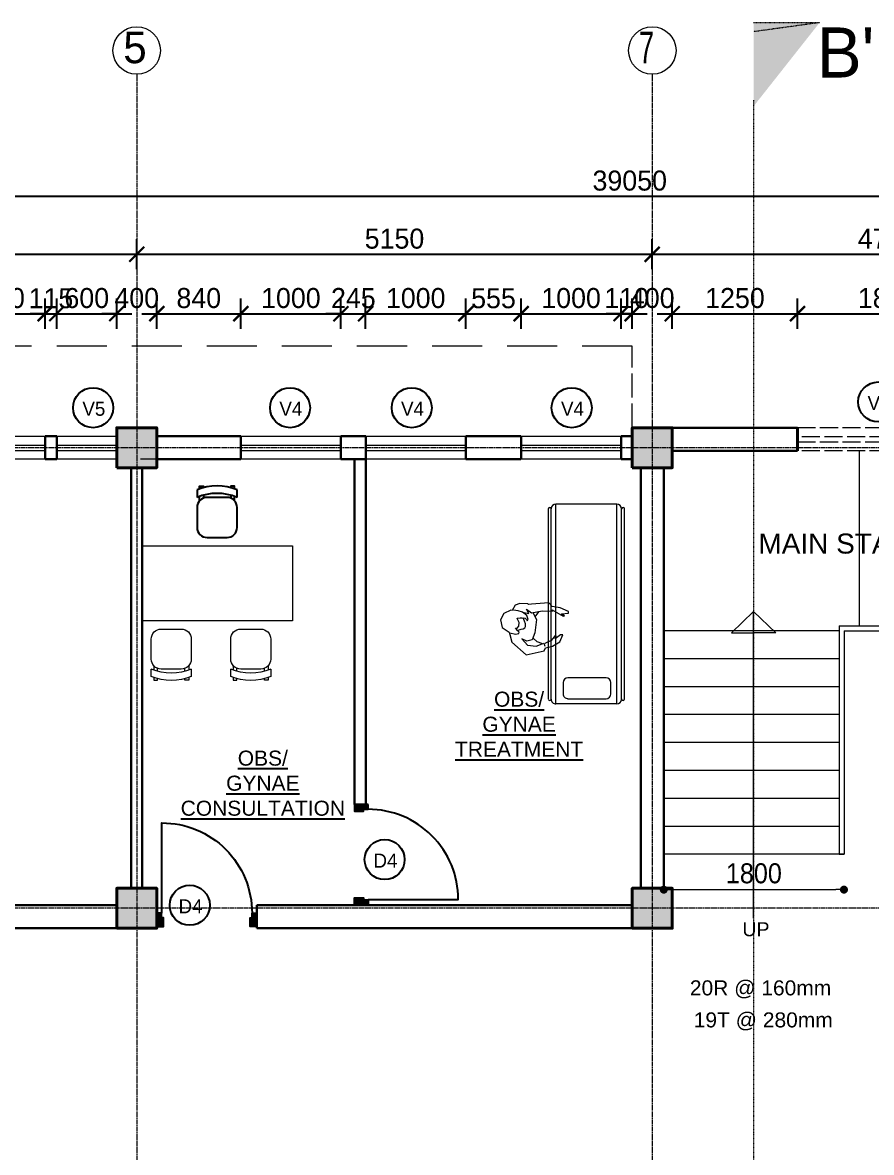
# Model space of a CAD drawing. Header units: inches. Extents: x -3071 to 2014935, y -37057 to 549694.
# Drawn here: x 1461559 to 1470038, y 426309 to 437593 of the extents above; entities that cross this region are included whole.
import ezdxf
from ezdxf.enums import TextEntityAlignment as Align

# ---------------------------------------------------------------- set-up
doc = ezdxf.new("R2010")
doc.units = ezdxf.units.IN
doc.header["$MEASUREMENT"] = 0
for name, pattern in [('ACAD_ISO08W100', [36, 24, -3, 6, -3]), ('DASHDOT2', [12.7, 6.35, -3.175, 0, -3.175]), ('DASHED', [0.75, 0.5, -0.25]), ('Hidden', [15, 12, -3])]:
    doc.linetypes.add(name, pattern=pattern)
for name, color, linetype, lineweight in [('001-Archi- door window elevation', 92, 'Continuous', 25), ('001-Archi- Loose Furniture', 13, 'Continuous', 0), ('001-Archi-Opening Tags', 14, 'Continuous', 25), ('002-Archi- Opening', 90, 'Continuous', 25), ('A .09 overhang', 1, 'Continuous', 9), ('A .4 col', 5, 'Continuous', 40), ('A 0.05 hatch', 252, 'Continuous', 5), ('A 0.13 dw', 3, 'Continuous', 13), ('A 0.13 Text', 6, 'Continuous', 13), ('A 0.40 wall', 160, 'Continuous', 40), ('A 0.9 RAILING', 100, 'Continuous', 9), ('cen', 50, 'ACAD_ISO08W100', 5), ('DIM', 161, 'Continuous', 15), ('dotted line', 1, 'DASHED', 9), ('Grid Tag', 6, 'Continuous', 20), ('p1 walls stone outline', 4, 'Continuous', 30), ('section', 6, 'DASHDOT2', 20), ('text', 7, 'Continuous', 25)]:
    doc.layers.add(name, color=color, linetype=linetype, lineweight=lineweight)
doc.styles.add('AERIAL', font='arial.ttf', dxfattribs={"height": 10})
doc.styles.add('Archi 100', font='GOTHIC.TTF', dxfattribs={"height": 200})
doc.styles.add('ARIAL', font='arial.ttf', dxfattribs={"width": 0.9})
doc.styles.add('CG', font='GOTHIC.TTF', dxfattribs={"height": 40})
doc.styles.get("Standard").update_dxf_attribs({"font": 'GOTHIC.TTF'})
doc.dimstyles.new('Archi 100', dxfattribs={"dimtxt": 200, "dimasz": 150, "dimexe": 150, "dimexo": 300, "dimgap": 50, "dimtad": 1, "dimdec": 0, "dimrnd": 5, "dimzin": 0, "dimdsep": 46, "dimtxsty": 'Archi 100', "dimblk": 'ARCHTICK', "dimcen": 0.09, "dimdle": 150, "dimclrd": 256, "dimclre": 256, "dimclrt": 256, "dimadec": 0, "dimazin": 0, "dimtfac": 1, "dimtdec": 0, "dimtix": 1, "dimtofl": 0, "dimtmove": 0, "dimatfit": 3, "dimfxl": 150, "dimfxlon": 1, "dimtolj": 1, "dimtzin": 0, "dimlwd": -1, "dimlwe": -1, "dimarcsym": 0})
doc.dimstyles.new('el to el 200', dxfattribs={"dimtxt": 200, "dimasz": 80, "dimexe": 150, "dimexo": 150, "dimgap": 60, "dimtad": 1, "dimdec": 1, "dimlfac": -1, "dimrnd": 1, "dimdsep": 46, "dimtxsty": 'ARIAL', "dimblk": 'DOT', "dimcen": 1, "dimdle": 25, "dimse1": 1, "dimse2": 1, "dimclrd": 256, "dimclre": 256, "dimclrt": 256, "dimadec": 0, "dimazin": 0, "dimtfac": 1, "dimtdec": 1, "dimtix": 1, "dimtmove": 1, "dimatfit": 0, "dimfxl": 400, "dimfxlon": 1, "dimlwd": 9, "dimlwe": 9, "dimarcsym": 0})

# ---------------------------------------------------------------- blocks, each defined once
blk = doc.blocks.new('VENT 1800')
at = {"layer": 'A 0.13 dw', "linetype": 'Hidden', "ltscale": 15}
for p, q in [((165850, 199351), (167650, 199351)), ((167650, 199258), (165850, 199258)), ((165850, 199208), (167650, 199208)), ((167650, 199121), (165850, 199121))]:
    blk.add_line(p, q, dxfattribs=at)
at = {"layer": 'A 0.40 wall', "ltscale": 15}
for p, q in [((165850, 199121), (165850, 199351)), ((167650, 199351), (167650, 199121)), ((165850, 199258), (165850, 199208)), ((167650, 199208), (167650, 199258))]:
    blk.add_line(p, q, dxfattribs=at)
blk = doc.blocks.new('grid')
at = {"layer": 'Grid Tag', "linetype": 'Continuous', "ltscale": 30}
blk.add_circle((51, 48), 264, dxfattribs=at)
blk.add_attdef('GRID', (-143, -93), '', height=200)
blk = doc.blocks.new('_Dot')
at = {"color": 0, "linetype": 'ByBlock', "lineweight": -2}
blk.add_line((-0.5, 0), (-1, 0), dxfattribs=at)
at = {"color": 0, "linetype": 'ByBlock', "const_width": 0.5}
blk.add_lwpolyline([(-0.25, 0, 1), (0.25, 0, 1)], format="xyb", close=True, dxfattribs=at)
blk = doc.blocks.new('*D1532')
at = {"layer": 'Defpoints', "color": 0, "ltscale": 20, "transparency": 16777216}
for p in [(1467964, 429286), (1469764, 429286), (1469764, 428933)]:
    blk.add_point(p, dxfattribs=at)
at = {"layer": 'DIM', "lineweight": 9, "ltscale": 20, "transparency": 16777216}
blk.add_line((1468044, 428933), (1469684, 428933), dxfattribs=at)
at = {"layer": 'DIM', "lineweight": 9, "ltscale": 20, "transparency": 16777216, "xscale": 80, "yscale": 80, "zscale": 80}
for p, rotation in [((1467964, 428933), 179.9999999999999), ((1469764, 428933), 359.9999999999999)]:
    blk.add_blockref('_Dot', p, dxfattribs=dict(at, rotation=rotation))
at = {"layer": 'DIM', "ltscale": 20, "transparency": 16777216, "insert": (1468864, 429095), "char_height": 200, "attachment_point": 5, "style": 'ARIAL'}
blk.add_mtext('1800', dxfattribs=at)
blk = doc.blocks.new('ffwef')
at = {"layer": 'A 0.13 dw'}
for points in [[(1184596, 368096), (1184596, 367866), (1183596, 367866), (1183596, 368096)], [(1183596, 367953), (1184596, 367953), (1184596, 368003), (1183596, 368003)]]:
    blk.add_lwpolyline(points, close=True, dxfattribs=at)
blk = doc.blocks.new('DVVE')
at = {"layer": 'A 0.13 dw'}
for points in [[(1185681, 368422), (1185681, 368192), (1185081, 368192), (1185081, 368422)], [(1185081, 368280), (1185681, 368280), (1185681, 368330), (1185081, 368330)]]:
    blk.add_lwpolyline(points, close=True, dxfattribs=at)
blk = doc.blocks.new('window tag')
blk.add_circle((0, 0), 200)
at = {"style": 'Archi 100', "flags": 1}
for tag, p in [('WIDTH', (15, 174.5)), ('HEIGHT', (-4.5, -348.5))]:
    blk.add_attdef(tag, p, '', height=200, dxfattribs=at)
at = {"style": 'Archi 100'}
blk.add_attdef('SYMBOL', text='', height=200, dxfattribs=at).set_placement((8, -10.5), align=Align.MIDDLE_CENTER)
blk = doc.blocks.new('table 1500 x 0750 plan')
at = {"color": 0, "linetype": 'Continuous'}
blk.add_lwpolyline([(0, 750), (1500, 750), (1500, 0), (0, 0)], close=True, dxfattribs=at)
blk = doc.blocks.new('chair ordinary plan')
at = {"linetype": 'Continuous'}
for p, q in [((100, 515), (-100, 515)), ((-200, 415), (-200, 215)), ((200, 215), (200, 415)), ((-200, 115), (-200, 40)), ((-100, 115), (100, 115)), ((200, 40), (200, 115))]:
    blk.add_line(p, q, dxfattribs=at)
for points in [[(-175, 149), (-175, 105)], [(-137, 94), (-137, 122)], [(137, 94), (137, 122)], [(175, 149), (175, 105)], [(-175, 30), (-175, 3), (-137, 3), (-137, 19)], [(175, 30), (175, 3), (137, 3), (137, 19)]]:
    blk.add_lwpolyline(points, dxfattribs=at)
for centre, radius, start, end in [((-100, 415), 100, 90, 180), ((100, 415), 100, 0, 90), ((-100, 215), 100, 180, 270), ((0, 595), 520, 247.3799, 292.6201), ((100, 215), 100, 270, 0), ((0, 520), 520, 247.3799, 292.6201)]:
    blk.add_arc(centre, radius, start, end, dxfattribs=at)
blk = doc.blocks.new('TREATMENT BED')
for p, q in [((-0.38, 1.946), (-0.38, 0.048)), ((-0.352, 1.946), (-0.352, 0.048)), ((-0.304, 1.996), (0.304, 1.994)), ((-0.304, 1.996), (-0.304, 0.001)), ((0.184, 1.943), (-0.197, 1.944)), ((0.304, 1.994), (0.304, -0.001)), ((0.352, 1.947), (0.352, 0.047)), ((0.38, 1.946), (0.38, 0.048)), ((-0.244, 1.896), (-0.244, 1.783)), ((0.232, 1.782), (0.232, 1.895)), ((-0.197, 1.735), (0.184, 1.734)), ((0.498, 1.153), (0.53, 1.082)), ((0.511, 1.127), (0.475, 1.076)), ((-0.304, 0.001), (0.304, -0.001))]:
    blk.add_line(p, q)
for points in [[(0.638, 1.079), (0.575, 1.092), (0.597, 1.048), (0.547, 1.085), (0.441, 1.067), (0.34, 1.07), (0.342, 1.055), (0.232, 1.12), (0.219, 1.115), (0.249, 1.094), (0.178, 1.09), (0.177, 1.071), (0.261, 1.035), (0.343, 1.021), (0.375, 0.985), (0.548, 0.999), (0.578, 1.001), (0.586, 0.997), (0.664, 0.993), (0.712, 1.01), (0.742, 1.063), (0.755, 1.058), (0.824, 1.093), (0.859, 1.154), (0.842, 1.232), (0.772, 1.28), (0.763, 1.302), (0.745, 1.377), (0.602, 1.506), (0.422, 1.466), (0.407, 1.436), (0.337, 1.419), (0.264, 1.374), (0.236, 1.304), (0.26, 1.307), (0.311, 1.344), (0.303, 1.314), (0.309, 1.308), (0.353, 1.363), (0.414, 1.391)], [(0.498, 1.153), (0.516, 1.284), (0.541, 1.356), (0.594, 1.367), (0.646, 1.345), (0.589, 1.41), (0.502, 1.419), (0.424, 1.388), (0.415, 1.419)], [(0.528, 1.342), (0.495, 1.373), (0.447, 1.387)], [(0.766, 1.287), (0.707, 1.3), (0.675, 1.293), (0.671, 1.279), (0.686, 1.266), (0.708, 1.24), (0.69, 1.24), (0.675, 1.218), (0.673, 1.182), (0.689, 1.148), (0.691, 1.139), (0.662, 1.137), (0.641, 1.137), (0.613, 1.14), (0.598, 1.152), (0.592, 1.164), (0.581, 1.153), (0.595, 1.112), (0.638, 1.079), (0.683, 1.065), (0.729, 1.059)], [(0.683, 1.258), (0.653, 1.248), (0.632, 1.245), (0.616, 1.234), (0.607, 1.221), (0.608, 1.197), (0.617, 1.168), (0.631, 1.137)]]:
    blk.add_lwpolyline(points)
for centre, radius, start, end in [((-0.366, 1.946), 0.0142, 360, 180), ((-0.304, 1.948), 0.0475, 90, 180), ((-0.197, 1.896), 0.0475, 90, 180), ((0.184, 1.895), 0.0475, 360, 90), ((0.304, 1.947), 0.0475, 360, 90), ((0.366, 1.947), 0.0143, 360, 180), ((-0.197, 1.783), 0.0475, 180, 270), ((0.184, 1.782), 0.0475, 270, 360), ((-0.366, 0.048), 0.0142, 180, 360), ((-0.304, 0.048), 0.0475, 180, 270), ((0.304, 0.047), 0.0475, 270, 360), ((0.366, 0.047), 0.0143, 180, 360)]:
    blk.add_arc(centre, radius, start, end)
blk = doc.blocks.new('*U1552')
at = {"ltscale": 100}
for points in [[(5, 50), (5, -50), (55, -50), (55, 15), (40, 15), (40, 50)], [(745, 50), (745, -50), (695, -50), (695, 15), (710, 15), (710, 50)]]:
    blk.add_hatch(color=256, dxfattribs=at).paths.add_polyline_path(points)
blk.add_lwpolyline([(43, 50), (43, 716, -0.414214), (709, 50)], format="xyb", dxfattribs=at)
for points in [[(5, 50), (5, -50), (55, -50), (55, 15), (40, 15), (40, 50)], [(745, 50), (745, -50), (695, -50), (695, 15), (710, 15), (710, 50)]]:
    blk.add_lwpolyline(points, close=True)
blk = doc.blocks.new('_ArchTick')
at = {"color": 0, "linetype": 'ByBlock', "const_width": 0.15}
blk.add_lwpolyline([(-0.5, -0.5), (0.5, 0.5)], dxfattribs=at)
blk = doc.blocks.new('*D1659')
at = {"transparency": 16777216}
for p, q in [((1460784, 434536), (1460784, 434836)), ((1461784, 434536), (1461784, 434836)), ((1460634, 434686), (1461934, 434686))]:
    blk.add_line(p, q, dxfattribs=at)
at = {"layer": 'Defpoints', "color": 0, "transparency": 16777216}
for p in [(1461784, 434686), (1460784, 433462), (1461784, 433462)]:
    blk.add_point(p, dxfattribs=at)
at = {"transparency": 16777216, "xscale": 150, "yscale": 150, "zscale": 150, "rotation": 180}
blk.add_blockref('_ArchTick', (1460784, 434686), dxfattribs=at)
at = {"transparency": 16777216, "xscale": 150, "yscale": 150, "zscale": 150}
blk.add_blockref('_ArchTick', (1461784, 434686), dxfattribs=at)
at = {"transparency": 16777216, "insert": (1461284, 434841), "char_height": 200, "attachment_point": 5, "style": 'Archi 100'}
blk.add_mtext('\\A1;1000', dxfattribs=at)
blk = doc.blocks.new('*D1660')
at = {"transparency": 16777216}
for p, q in [((1461784, 434536), (1461784, 434836)), ((1461900, 434536), (1461900, 434836)), ((1461784, 434686), (1461634, 434686)), ((1461900, 434686), (1462050, 434686))]:
    blk.add_line(p, q, dxfattribs=at)
at = {"layer": 'Defpoints', "color": 0, "transparency": 16777216}
for p in [(1461900, 434686), (1461784, 433462), (1461900, 433462)]:
    blk.add_point(p, dxfattribs=at)
at = {"transparency": 16777216, "xscale": 150, "yscale": 150, "zscale": 150}
blk.add_blockref('_ArchTick', (1461784, 434686), dxfattribs=at)
at = {"transparency": 16777216, "xscale": 150, "yscale": 150, "zscale": 150, "rotation": 180}
blk.add_blockref('_ArchTick', (1461900, 434686), dxfattribs=at)
at = {"transparency": 16777216, "insert": (1461842, 434839), "char_height": 200, "attachment_point": 5, "style": 'Archi 100'}
blk.add_mtext('\\A1;115', dxfattribs=at)
blk = doc.blocks.new('*D1661')
at = {"transparency": 16777216}
for p, q in [((1461900, 434536), (1461900, 434836)), ((1462499, 434536), (1462499, 434836)), ((1461750, 434686), (1462649, 434686))]:
    blk.add_line(p, q, dxfattribs=at)
at = {"layer": 'Defpoints', "color": 0, "transparency": 16777216}
for p in [(1462499, 434686), (1461900, 433462), (1462499, 433547)]:
    blk.add_point(p, dxfattribs=at)
at = {"transparency": 16777216, "xscale": 150, "yscale": 150, "zscale": 150, "rotation": 180}
blk.add_blockref('_ArchTick', (1461900, 434686), dxfattribs=at)
at = {"transparency": 16777216, "xscale": 150, "yscale": 150, "zscale": 150}
blk.add_blockref('_ArchTick', (1462499, 434686), dxfattribs=at)
at = {"transparency": 16777216, "insert": (1462200, 434841), "char_height": 200, "attachment_point": 5, "style": 'Archi 100'}
blk.add_mtext('\\A1;600', dxfattribs=at)
blk = doc.blocks.new('*D1662')
at = {"transparency": 16777216}
for p, q in [((1462499, 434536), (1462499, 434836)), ((1462899, 434536), (1462899, 434836)), ((1462499, 434686), (1462349, 434686)), ((1462899, 434686), (1463049, 434686))]:
    blk.add_line(p, q, dxfattribs=at)
at = {"layer": 'Defpoints', "color": 0, "transparency": 16777216}
for p in [(1462899, 434686), (1462499, 433547), (1462899, 433547)]:
    blk.add_point(p, dxfattribs=at)
at = {"transparency": 16777216, "xscale": 150, "yscale": 150, "zscale": 150}
blk.add_blockref('_ArchTick', (1462499, 434686), dxfattribs=at)
at = {"transparency": 16777216, "xscale": 150, "yscale": 150, "zscale": 150, "rotation": 180}
blk.add_blockref('_ArchTick', (1462899, 434686), dxfattribs=at)
at = {"transparency": 16777216, "insert": (1462699, 434841), "char_height": 200, "attachment_point": 5, "style": 'Archi 100'}
blk.add_mtext('\\A1;400', dxfattribs=at)
blk = doc.blocks.new('*D1663')
at = {"transparency": 16777216}
for p, q in [((1462899, 434536), (1462899, 434836)), ((1463739, 434536), (1463739, 434836)), ((1462749, 434686), (1463889, 434686))]:
    blk.add_line(p, q, dxfattribs=at)
at = {"layer": 'Defpoints', "color": 0, "transparency": 16777216}
for p in [(1463739, 434686), (1462899, 433547), (1463739, 433462)]:
    blk.add_point(p, dxfattribs=at)
at = {"transparency": 16777216, "xscale": 150, "yscale": 150, "zscale": 150, "rotation": 180}
blk.add_blockref('_ArchTick', (1462899, 434686), dxfattribs=at)
at = {"transparency": 16777216, "xscale": 150, "yscale": 150, "zscale": 150}
blk.add_blockref('_ArchTick', (1463739, 434686), dxfattribs=at)
at = {"transparency": 16777216, "insert": (1463319, 434841), "char_height": 200, "attachment_point": 5, "style": 'Archi 100'}
blk.add_mtext('\\A1;840', dxfattribs=at)
blk = doc.blocks.new('*D1664')
at = {"transparency": 16777216}
for p, q in [((1463739, 434536), (1463739, 434836)), ((1464739, 434536), (1464739, 434836)), ((1463589, 434686), (1464889, 434686))]:
    blk.add_line(p, q, dxfattribs=at)
at = {"layer": 'Defpoints', "color": 0, "transparency": 16777216}
for p in [(1464739, 434686), (1463739, 433462), (1464739, 433462)]:
    blk.add_point(p, dxfattribs=at)
at = {"transparency": 16777216, "xscale": 150, "yscale": 150, "zscale": 150, "rotation": 180}
blk.add_blockref('_ArchTick', (1463739, 434686), dxfattribs=at)
at = {"transparency": 16777216, "xscale": 150, "yscale": 150, "zscale": 150}
blk.add_blockref('_ArchTick', (1464739, 434686), dxfattribs=at)
at = {"transparency": 16777216, "insert": (1464239, 434841), "char_height": 200, "attachment_point": 5, "style": 'Archi 100'}
blk.add_mtext('\\A1;1000', dxfattribs=at)
blk = doc.blocks.new('*D1665')
at = {"transparency": 16777216}
for p, q in [((1464739, 434536), (1464739, 434836)), ((1464986, 434536), (1464986, 434836)), ((1464739, 434686), (1464589, 434686)), ((1464986, 434686), (1465136, 434686))]:
    blk.add_line(p, q, dxfattribs=at)
at = {"layer": 'Defpoints', "color": 0, "transparency": 16777216}
for p in [(1464986, 434686), (1464739, 433462), (1464986, 433462)]:
    blk.add_point(p, dxfattribs=at)
at = {"transparency": 16777216, "xscale": 150, "yscale": 150, "zscale": 150}
blk.add_blockref('_ArchTick', (1464739, 434686), dxfattribs=at)
at = {"transparency": 16777216, "xscale": 150, "yscale": 150, "zscale": 150, "rotation": 180}
blk.add_blockref('_ArchTick', (1464986, 434686), dxfattribs=at)
at = {"transparency": 16777216, "insert": (1464863, 434841), "char_height": 200, "attachment_point": 5, "style": 'Archi 100'}
blk.add_mtext('\\A1;245', dxfattribs=at)
blk = doc.blocks.new('*D1666')
at = {"transparency": 16777216}
for p, q in [((1464986, 434536), (1464986, 434836)), ((1465986, 434536), (1465986, 434836)), ((1464836, 434686), (1466136, 434686))]:
    blk.add_line(p, q, dxfattribs=at)
at = {"layer": 'Defpoints', "color": 0, "transparency": 16777216}
for p in [(1465986, 434686), (1464986, 433462), (1465986, 433462)]:
    blk.add_point(p, dxfattribs=at)
at = {"transparency": 16777216, "xscale": 150, "yscale": 150, "zscale": 150, "rotation": 180}
blk.add_blockref('_ArchTick', (1464986, 434686), dxfattribs=at)
at = {"transparency": 16777216, "xscale": 150, "yscale": 150, "zscale": 150}
blk.add_blockref('_ArchTick', (1465986, 434686), dxfattribs=at)
at = {"transparency": 16777216, "insert": (1465486, 434841), "char_height": 200, "attachment_point": 5, "style": 'Archi 100'}
blk.add_mtext('\\A1;1000', dxfattribs=at)
blk = doc.blocks.new('*D1667')
at = {"transparency": 16777216}
for p, q in [((1465986, 434536), (1465986, 434836)), ((1466540, 434536), (1466540, 434836)), ((1465836, 434686), (1466690, 434686))]:
    blk.add_line(p, q, dxfattribs=at)
at = {"layer": 'Defpoints', "color": 0, "transparency": 16777216}
for p in [(1466540, 434686), (1465986, 433462), (1466540, 433462)]:
    blk.add_point(p, dxfattribs=at)
at = {"transparency": 16777216, "xscale": 150, "yscale": 150, "zscale": 150, "rotation": 180}
blk.add_blockref('_ArchTick', (1465986, 434686), dxfattribs=at)
at = {"transparency": 16777216, "xscale": 150, "yscale": 150, "zscale": 150}
blk.add_blockref('_ArchTick', (1466540, 434686), dxfattribs=at)
at = {"transparency": 16777216, "insert": (1466263, 434839), "char_height": 200, "attachment_point": 5, "style": 'Archi 100'}
blk.add_mtext('\\A1;555', dxfattribs=at)
blk = doc.blocks.new('*D1668')
at = {"transparency": 16777216}
for p, q in [((1466540, 434536), (1466540, 434836)), ((1467537, 434536), (1467537, 434836)), ((1466390, 434686), (1467687, 434686))]:
    blk.add_line(p, q, dxfattribs=at)
at = {"layer": 'Defpoints', "color": 0, "transparency": 16777216}
for p in [(1467537, 434686), (1466540, 433462), (1467537, 433462)]:
    blk.add_point(p, dxfattribs=at)
at = {"transparency": 16777216, "xscale": 150, "yscale": 150, "zscale": 150, "rotation": 180}
blk.add_blockref('_ArchTick', (1466540, 434686), dxfattribs=at)
at = {"transparency": 16777216, "xscale": 150, "yscale": 150, "zscale": 150}
blk.add_blockref('_ArchTick', (1467537, 434686), dxfattribs=at)
at = {"transparency": 16777216, "insert": (1467038, 434841), "char_height": 200, "attachment_point": 5, "style": 'Archi 100'}
blk.add_mtext('\\A1;1000', dxfattribs=at)
blk = doc.blocks.new('*D1669')
at = {"transparency": 16777216}
for p, q in [((1467537, 434536), (1467537, 434836)), ((1467649, 434536), (1467649, 434836)), ((1467537, 434686), (1467387, 434686)), ((1467649, 434686), (1467799, 434686))]:
    blk.add_line(p, q, dxfattribs=at)
at = {"layer": 'Defpoints', "color": 0, "transparency": 16777216}
for p in [(1467649, 434686), (1467537, 433462), (1467649, 433547)]:
    blk.add_point(p, dxfattribs=at)
at = {"transparency": 16777216, "xscale": 150, "yscale": 150, "zscale": 150}
blk.add_blockref('_ArchTick', (1467537, 434686), dxfattribs=at)
at = {"transparency": 16777216, "xscale": 150, "yscale": 150, "zscale": 150, "rotation": 180}
blk.add_blockref('_ArchTick', (1467649, 434686), dxfattribs=at)
at = {"transparency": 16777216, "insert": (1467593, 434841), "char_height": 200, "attachment_point": 5, "style": 'Archi 100'}
blk.add_mtext('\\A1;110', dxfattribs=at)
blk = doc.blocks.new('*D1670')
at = {"transparency": 16777216}
for p, q in [((1467649, 434536), (1467649, 434836)), ((1468049, 434536), (1468049, 434836)), ((1467649, 434686), (1467499, 434686)), ((1468049, 434686), (1468199, 434686))]:
    blk.add_line(p, q, dxfattribs=at)
at = {"layer": 'Defpoints', "color": 0, "transparency": 16777216}
for p in [(1468049, 434686), (1467649, 433547), (1468049, 433547)]:
    blk.add_point(p, dxfattribs=at)
at = {"transparency": 16777216, "xscale": 150, "yscale": 150, "zscale": 150}
blk.add_blockref('_ArchTick', (1467649, 434686), dxfattribs=at)
at = {"transparency": 16777216, "xscale": 150, "yscale": 150, "zscale": 150, "rotation": 180}
blk.add_blockref('_ArchTick', (1468049, 434686), dxfattribs=at)
at = {"transparency": 16777216, "insert": (1467849, 434841), "char_height": 200, "attachment_point": 5, "style": 'Archi 100'}
blk.add_mtext('\\A1;400', dxfattribs=at)
blk = doc.blocks.new('*D1671')
at = {"transparency": 16777216}
for p, q in [((1468049, 434536), (1468049, 434836)), ((1469300, 434536), (1469300, 434836)), ((1467899, 434686), (1469450, 434686))]:
    blk.add_line(p, q, dxfattribs=at)
at = {"layer": 'Defpoints', "color": 0, "transparency": 16777216}
for p in [(1469300, 434686), (1468049, 433547), (1469300, 433547)]:
    blk.add_point(p, dxfattribs=at)
at = {"transparency": 16777216, "xscale": 150, "yscale": 150, "zscale": 150, "rotation": 180}
blk.add_blockref('_ArchTick', (1468049, 434686), dxfattribs=at)
at = {"transparency": 16777216, "xscale": 150, "yscale": 150, "zscale": 150}
blk.add_blockref('_ArchTick', (1469300, 434686), dxfattribs=at)
at = {"transparency": 16777216, "insert": (1468675, 434841), "char_height": 200, "attachment_point": 5, "style": 'Archi 100'}
blk.add_mtext('\\A1;1250', dxfattribs=at)
blk = doc.blocks.new('*D1672')
at = {"transparency": 16777216}
for p, q in [((1469300, 434536), (1469300, 434836)), ((1471099, 434536), (1471099, 434836)), ((1469150, 434686), (1471249, 434686))]:
    blk.add_line(p, q, dxfattribs=at)
at = {"layer": 'Defpoints', "color": 0, "transparency": 16777216}
for p in [(1471099, 434686), (1469300, 433547), (1471099, 433547)]:
    blk.add_point(p, dxfattribs=at)
at = {"transparency": 16777216, "xscale": 150, "yscale": 150, "zscale": 150, "rotation": 180}
blk.add_blockref('_ArchTick', (1469300, 434686), dxfattribs=at)
at = {"transparency": 16777216, "xscale": 150, "yscale": 150, "zscale": 150}
blk.add_blockref('_ArchTick', (1471099, 434686), dxfattribs=at)
at = {"transparency": 16777216, "insert": (1470200, 434841), "char_height": 200, "attachment_point": 5, "style": 'Archi 100'}
blk.add_mtext('\\A1;1800', dxfattribs=at)
blk = doc.blocks.new('*D1691')
at = {"transparency": 16777216}
for p, q in [((1459099, 435129), (1459099, 435429)), ((1462699, 435129), (1462699, 435429)), ((1458949, 435279), (1462849, 435279))]:
    blk.add_line(p, q, dxfattribs=at)
at = {"layer": 'Defpoints', "color": 0, "transparency": 16777216}
for p in [(1462699, 435279), (1459099, 433547), (1462699, 433547)]:
    blk.add_point(p, dxfattribs=at)
at = {"transparency": 16777216, "xscale": 150, "yscale": 150, "zscale": 150, "rotation": 180}
blk.add_blockref('_ArchTick', (1459099, 435279), dxfattribs=at)
at = {"transparency": 16777216, "xscale": 150, "yscale": 150, "zscale": 150}
blk.add_blockref('_ArchTick', (1462699, 435279), dxfattribs=at)
at = {"transparency": 16777216, "insert": (1460899, 435434), "char_height": 200, "attachment_point": 5, "style": 'Archi 100'}
blk.add_mtext('\\A1;3600', dxfattribs=at)
blk = doc.blocks.new('*D1692')
at = {"transparency": 16777216}
for p, q in [((1462699, 435129), (1462699, 435429)), ((1467849, 435129), (1467849, 435429)), ((1462549, 435279), (1467999, 435279))]:
    blk.add_line(p, q, dxfattribs=at)
at = {"layer": 'Defpoints', "color": 0, "transparency": 16777216}
for p in [(1467849, 435279), (1462699, 433547), (1467849, 433547)]:
    blk.add_point(p, dxfattribs=at)
at = {"transparency": 16777216, "xscale": 150, "yscale": 150, "zscale": 150, "rotation": 180}
blk.add_blockref('_ArchTick', (1462699, 435279), dxfattribs=at)
at = {"transparency": 16777216, "xscale": 150, "yscale": 150, "zscale": 150}
blk.add_blockref('_ArchTick', (1467849, 435279), dxfattribs=at)
at = {"transparency": 16777216, "insert": (1465274, 435434), "char_height": 200, "attachment_point": 5, "style": 'Archi 100'}
blk.add_mtext('\\A1;5150', dxfattribs=at)
blk = doc.blocks.new('*D1693')
at = {"transparency": 16777216}
for p, q in [((1467849, 435129), (1467849, 435429)), ((1472549, 435129), (1472549, 435429)), ((1467699, 435279), (1472699, 435279))]:
    blk.add_line(p, q, dxfattribs=at)
at = {"layer": 'Defpoints', "color": 0, "transparency": 16777216}
for p in [(1472549, 435279), (1467849, 433547), (1472549, 433547)]:
    blk.add_point(p, dxfattribs=at)
at = {"transparency": 16777216, "xscale": 150, "yscale": 150, "zscale": 150, "rotation": 180}
blk.add_blockref('_ArchTick', (1467849, 435279), dxfattribs=at)
at = {"transparency": 16777216, "xscale": 150, "yscale": 150, "zscale": 150}
blk.add_blockref('_ArchTick', (1472549, 435279), dxfattribs=at)
at = {"transparency": 16777216, "insert": (1470199, 435434), "char_height": 200, "attachment_point": 5, "style": 'Archi 100'}
blk.add_mtext('\\A1;4700', dxfattribs=at)
blk = doc.blocks.new('*D1699')
at = {"transparency": 16777216}
for p, q in [((1448099, 435709), (1448099, 436009)), ((1487149, 435709), (1487149, 436009)), ((1447949, 435859), (1487299, 435859))]:
    blk.add_line(p, q, dxfattribs=at)
at = {"layer": 'Defpoints', "color": 0, "transparency": 16777216}
for p in [(1487149, 435859), (1448099, 433547), (1487149, 433547)]:
    blk.add_point(p, dxfattribs=at)
at = {"transparency": 16777216, "xscale": 150, "yscale": 150, "zscale": 150, "rotation": 180}
blk.add_blockref('_ArchTick', (1448099, 435859), dxfattribs=at)
at = {"transparency": 16777216, "xscale": 150, "yscale": 150, "zscale": 150}
blk.add_blockref('_ArchTick', (1487149, 435859), dxfattribs=at)
at = {"transparency": 16777216, "insert": (1467624, 436014), "char_height": 200, "attachment_point": 5, "style": 'Archi 100'}
blk.add_mtext('\\A1;39050', dxfattribs=at)

msp = doc.modelspace()

# ---------------------------------------------------------------- hatches: boundary and pattern name
at = {"layer": 'A .4 col', "linetype": 'Continuous'}
h = msp.add_hatch(color=256, dxfattribs=at)
h.dxf.hatch_style = 1
h.paths.add_polyline_path([(1462499.45, 433147.13), (1462899.45, 433147.13), (1462899.45, 433547.13), (1462499.45, 433547.13)])
h = msp.add_hatch(color=256, dxfattribs=at)
h.dxf.hatch_style = 1
h.paths.add_polyline_path([(1467649.45, 433147.13), (1468049.45, 433147.13), (1468049.45, 433547.13), (1467649.45, 433547.13)])
h = msp.add_hatch(color=256, dxfattribs=at)
h.dxf.hatch_style = 1
h.paths.add_polyline_path([(1462499.45, 428547.13), (1462899.45, 428547.13), (1462899.45, 428947.13), (1462499.45, 428947.13)])
h = msp.add_hatch(color=256, dxfattribs=at)
h.dxf.hatch_style = 1
h.paths.add_polyline_path([(1467649.45, 428547.13), (1468049.45, 428547.13), (1468049.45, 428947.13), (1467649.45, 428947.13)])
at = {"layer": 'section'}
msp.add_hatch(color=256, dxfattribs=at).paths.add_polyline_path([(1469520.95, 437593.3), (1468861.85, 436758.21), (1468861.85, 437593.3)])

# ---------------------------------------------------------------- linework, layer by layer
at = {"layer": 'A .09 overhang', "linetype": 'Hidden', "ltscale": 20}
msp.add_line((1467649.45, 433547.13), (1467649.45, 434362.13), dxfattribs=at)
at = {"layer": 'A .4 col', "linetype": 'Continuous'}
for points in [[(1462499.45, 433147.13), (1462899.45, 433147.13), (1462899.45, 433547.13), (1462499.45, 433547.13)], [(1467649.45, 433147.13), (1468049.45, 433147.13), (1468049.45, 433547.13), (1467649.45, 433547.13)], [(1462499.45, 428547.13), (1462899.45, 428547.13), (1462899.45, 428947.13), (1462499.45, 428947.13)], [(1467649.45, 428547.13), (1468049.45, 428547.13), (1468049.45, 428947.13), (1467649.45, 428947.13)]]:
    msp.add_lwpolyline(points, close=True, dxfattribs=at)
at = {"layer": 'A 0.05 hatch', "linetype": 'Continuous'}
for p, q in [((1468861.85, 431712.26), (1468641.99, 431497.48)), ((1468861.85, 428648.06), (1468861.85, 431712.26)), ((1468861.85, 431712.26), (1469081.71, 431497.48)), ((1468641.99, 431497.48), (1468861.85, 431497.48)), ((1469081.71, 431497.48), (1468861.85, 431497.48))]:
    msp.add_line(p, q, dxfattribs=at)
at = {"layer": 'A 0.9 RAILING', "ltscale": 20}
msp.add_line((1462899.45, 433232.13), (1462737.86, 433232.13), dxfattribs=at)
at = {"layer": 'cen', "ltscale": 2}
for p, q in [((1462699.45, 437077.51), (1462699.45, 411992.49)), ((1467849.45, 437077.51), (1467849.45, 411992.49)), ((1491464.45, 433347.13), (1443784.45, 433347.13)), ((1491464.45, 428747.13), (1443784.45, 428747.13))]:
    msp.add_line(p, q, dxfattribs=at)
at = {"layer": 'DIM', "ltscale": 20}
for p, q in [((1469920.45, 431568.37), (1469920.45, 433317.13)), ((1469714.45, 431518.37), (1467964.45, 431518.37)), ((1469714.45, 431239.37), (1467964.45, 431239.37)), ((1469714.45, 430960.37), (1467964.45, 430960.37)), ((1469714.45, 430681.37), (1467964.45, 430681.37)), ((1469714.45, 430402.37), (1467964.45, 430402.37)), ((1469714.45, 430123.37), (1467964.45, 430123.37)), ((1469714.45, 429844.37), (1467964.45, 429844.37)), ((1469714.45, 429565.37), (1467964.45, 429565.37)), ((1469764.45, 429286.37), (1467964.45, 429286.37))]:
    msp.add_line(p, q, dxfattribs=at)
at = {"layer": 'DIM'}
for p, q in [((1469714.45, 431568.37), (1470684.45, 431568.37)), ((1469714.45, 431568.37), (1469714.45, 429286.37)), ((1469764.45, 431518.37), (1470634.45, 431518.37)), ((1469764.45, 431518.37), (1469764.45, 429286.37)), ((1469714.45, 429286.37), (1469764.45, 429286.37))]:
    msp.add_line(p, q, dxfattribs=at)
at = {"layer": 'dotted line', "ltscale": 1000}
msp.add_line((1467649.45, 434362.13), (1446972.64, 434362.13), dxfattribs=at)
at = {"layer": 'p1 walls stone outline'}
for p, q in [((1461899.56, 433462.13), (1461784.05, 433462.13)), ((1461784.28, 433462.13), (1461784.28, 433232.13)), ((1461899.56, 433232.13), (1461899.56, 433462.13)), ((1462899.45, 433232.13), (1462899.45, 433462.13)), ((1463739.41, 433462.13), (1462899.45, 433462.13)), ((1463739.41, 433232.13), (1463739.41, 433462.13)), ((1464739.3, 433232.13), (1464739.3, 433462.13)), ((1464986.13, 433462.13), (1464739.3, 433462.13)), ((1464986.13, 433232.13), (1464986.13, 433462.13)), ((1466537.24, 433462.13), (1465986.02, 433462.13)), ((1465986.02, 433462.13), (1465986.02, 433232.13)), ((1466539.57, 433232.13), (1466539.57, 433462.13)), ((1467539.45, 433232.13), (1467539.45, 433462.13)), ((1467539.45, 433462.13), (1467649.45, 433462.13)), ((1467649.45, 433232.13), (1467649.45, 433462.13)), ((1469299.59, 433547.13), (1467849.45, 433547.13)), ((1461899.33, 433232.13), (1461783.81, 433232.13)), ((1463739.41, 433232.13), (1462899.45, 433232.13)), ((1464986.13, 433232.13), (1464739.3, 433232.13)), ((1464876.13, 433232.13), (1464876.13, 429783.88)), ((1464986.13, 433232.13), (1464986.13, 429783.88)), ((1466537.24, 433232.13), (1465986.02, 433232.13)), ((1467649.45, 433232.13), (1467539.45, 433232.13)), ((1469299.59, 433317.13), (1468049.45, 433317.13)), ((1462644.45, 433147.13), (1462644.45, 428947.13)), ((1462754.45, 433147.13), (1462754.45, 428947.13)), ((1467734.45, 433147.13), (1467734.45, 428947.13)), ((1467964.45, 433147.13), (1467964.45, 428947.13)), ((1467734.45, 429972.13), (1467734.45, 428947.13)), ((1464876.13, 429783.88), (1464986.13, 429783.88)), ((1458327.53, 428777.13), (1462499.45, 428777.13)), ((1462499.45, 428777.13), (1462499.45, 428547.13)), ((1463899.45, 428547.13), (1463899.45, 428777.13)), ((1463899.45, 428777.13), (1467649.45, 428777.13)), ((1458327.53, 428547.13), (1462499.45, 428547.13)), ((1463899.45, 428547.13), (1467649.45, 428547.13))]:
    msp.add_line(p, q, dxfattribs=at)
at = {"layer": 'section'}
for p, q in [((1468861.85, 437593.3), (1469520.95, 437593.3)), ((1469520.95, 437593.3), (1468861.85, 437502.35)), ((1468861.85, 436819.36), (1468861.85, 412074.79))]:
    msp.add_line(p, q, dxfattribs=at)

# ---------------------------------------------------------------- block references
ref = msp.add_blockref('grid', (1462653.22, 437271.7), dxfattribs=dict(xscale=0.8987445155798923, yscale=0.8987445155798923, zscale=0.8987445155798923))
ref.add_attrib('GRID', '5', (1462564.68, 437187.91), dxfattribs={"height": 314.56})
ref = msp.add_blockref('grid', (1467803.22, 437271.7), dxfattribs=dict(xscale=0.8987445155798923, yscale=0.8987445155798923, zscale=0.8987445155798923))
ref.add_attrib('GRID', '7', (1467714.69, 437187.91), dxfattribs={"height": 314.56, "width": 0.65})
at = {"extrusion": (1.17358e-06, -2.279e-14, 1), "rotation": 179.9999988873495}
msp.add_blockref('chair ordinary plan', (1463501.64, 432965.7, 1.72), dxfattribs=at)
at = {"layer": '001-Archi- door window elevation', "color": 2}
for name, p in [('ffwef', (277188.1, 65366.63)), ('DVVE', (276818.78, 65039.78)), ('ffwef', (280143.35, 65366.63)), ('ffwef', (281390.07, 65366.63)), ('ffwef', (282941.18, 65366.63))]:
    msp.add_blockref(name, p, dxfattribs=at)
at = {"layer": '001-Archi- Loose Furniture', "xscale": 999.9999999999998, "yscale": 999.9999999999998, "zscale": 999.9999999999998, "rotation": 179.9999999999794}
msp.add_blockref('TREATMENT BED', (1467190.77, 432783.51), dxfattribs=at)
at = {"layer": '001-Archi- Loose Furniture', "extrusion": (-1.17358e-06, -2.279e-14, -1), "xscale": -1, "zscale": -1, "rotation": 179.9999988873495}
msp.add_blockref('table 1500 x 0750 plan', (-1464254.45, 432368.53, -1.72), dxfattribs=at)
at = {"layer": '001-Archi- Loose Furniture', "extrusion": (1.17358e-06, 2.279e-14, 1), "xscale": -1, "rotation": 1.112650451773334e-06}
for p in [(1463044.14, 431021.36, 1.72), (1463837.64, 431021.36, 1.72)]:
    msp.add_blockref('chair ordinary plan', p, dxfattribs=at)
at = {"layer": '001-Archi-Opening Tags'}
ref = msp.add_blockref('window tag', (1462262.91, 433746.66), dxfattribs=at)
ref.add_attrib('SYMBOL', 'V5', dxfattribs={"layer": '0', "height": 140, "style": 'CG'}).set_placement((1462270.91, 433736.16), align=Align.MIDDLE_CENTER)
ref = msp.add_blockref('window tag', (1464230.67, 433746.66), dxfattribs=at)
ref.add_attrib('SYMBOL', 'V4', dxfattribs={"layer": '0', "height": 140, "style": 'CG'}).set_placement((1464238.67, 433736.16), align=Align.MIDDLE_CENTER)
ref = msp.add_blockref('window tag', (1465445.83, 433746.66), dxfattribs=at)
ref.add_attrib('SYMBOL', 'V4', dxfattribs={"layer": '0', "height": 140, "style": 'CG'}).set_placement((1465453.83, 433736.16), align=Align.MIDDLE_CENTER)
ref = msp.add_blockref('window tag', (1467044.05, 433746.66), dxfattribs=at)
ref.add_attrib('SYMBOL', 'V4', dxfattribs={"layer": '0', "height": 140, "style": 'CG'}).set_placement((1467052.05, 433736.16), align=Align.MIDDLE_CENTER)
ref = msp.add_blockref('window tag', (1470106.24, 433804.2), dxfattribs=at)
ref.add_attrib('SYMBOL', 'V1', dxfattribs={"layer": '0', "height": 140, "style": 'CG'}).set_placement((1470114.24, 433793.7), align=Align.MIDDLE_CENTER)
ref = msp.add_blockref('window tag', (1465175.62, 429233.36), dxfattribs=at)
ref.add_attrib('SYMBOL', 'D4', dxfattribs={"layer": '0', "height": 140, "style": 'CG'}).set_placement((1465183.62, 429222.86), align=Align.MIDDLE_CENTER)
ref = msp.add_blockref('window tag', (1463228.59, 428777.13), dxfattribs=at)
ref.add_attrib('SYMBOL', 'D4', dxfattribs={"layer": '0', "height": 140, "style": 'CG'}).set_placement((1463236.59, 428766.63), align=Align.MIDDLE_CENTER)
at = {"layer": '002-Archi- Opening', "xscale": -1.351351351346239, "yscale": 1.351351351346239, "zscale": 1.351351351346239, "rotation": 270}
msp.add_blockref('*U1552', (1464943.7, 428777.13), dxfattribs=at)
at = {"layer": '002-Archi- Opening', "xscale": 1.351351351346239, "yscale": 1.351351351346239, "zscale": 1.351351351346239}
msp.add_blockref('*U1552', (1462892.69, 428632.13), dxfattribs=at)
at = {"layer": 'p1 walls stone outline'}
msp.add_blockref('VENT 1800', (1303449.37, 234196.42), dxfattribs=at)

# ---------------------------------------------------------------- texts
at = {"layer": 'A 0.13 Text', "linetype": 'Continuous', "insert": (1469781.31, 437294.81), "char_height": 500, "width": 2050.5885, "attachment_point": 5, "style": 'CG'}
msp.add_mtext("B'", dxfattribs=at)
at = {"layer": 'text', "attachment_point": 1, "style": 'AERIAL'}
for s, insert, char_height, width in [('MAIN STAIRCASE', (1468909.92, 432489.74), 200, 14192.8258), ('UP', (1468748.68, 428607.84), 140, 1897.5412), ('20R @ 160mm', (1468224.62, 428026.98), 150, 14192.8258), ('19T @ 280mm', (1468263.14, 427707.08), 150, 14192.8258)]:
    msp.add_mtext(s, dxfattribs=dict(at, insert=insert, char_height=char_height, width=width))
at = {"layer": 'text', "char_height": 150, "attachment_point": 1, "style": 'AERIAL'}
for s, insert in [('\\pxqc;{\\LOBS/ GYNAE\\PTREATMENT}', (1466030.69, 430910.53)), ('\\pxqc;{\\LOBS/ GYNAE\\PCONSULTATION}', (1463470.76, 430321.56))]:
    msp.add_mtext_dynamic_manual_height_columns(s, width=976, gutter_width=1000, heights=[0], dxfattribs=dict(at, insert=insert))

# ---------------------------------------------------------------- dimensions: what is measured, and where the dimension line sits
for base, p1, p2, picture, middle in [((1487149.45, 435858.53), (1448099.45, 433547.13), (1487149.45, 433547.13), '*D1699', (1467624.45, 436013.56)), ((1462699.45, 435278.67), (1459099.45, 433547.13), (1462699.45, 433547.13), '*D1691', (1460899.45, 435433.7)), ((1467849.45, 435278.67), (1462699.45, 433547.13), (1467849.45, 433547.13), '*D1692', (1465274.45, 435433.7)), ((1472549.45, 435278.67), (1467849.45, 433547.13), (1472549.45, 433547.13), '*D1693', (1470199.45, 435433.7))]:
    dim = msp.add_linear_dim(base=base, p1=p1, p2=p2, dimstyle='Archi 100')
    dim.commit()
    dim.dimension.update_dxf_attribs({"geometry": picture, "text_midpoint": middle})
for base, p1, p2, picture, middle in [((1461784.28, 434686.37), (1460784.16, 433462.13), (1461784.28, 433462.13), '*D1659', (1461284.22, 434841.4)), ((1461899.56, 434686.37), (1461784.28, 433462.13), (1461899.56, 433462.13), '*D1660', (1461841.92, 434838.89)), ((1462499.45, 434686.37), (1461899.56, 433462.13), (1462499.45, 433547.13), '*D1661', (1462199.5, 434841.4)), ((1462899.45, 434686.37), (1462499.45, 433547.13), (1462899.45, 433547.13), '*D1662', (1462699.45, 434841.4)), ((1463739.41, 434686.37), (1462899.45, 433547.13), (1463739.41, 433462.13), '*D1663', (1463319.43, 434841.4)), ((1464739.3, 434686.37), (1463739.41, 433462.13), (1464739.3, 433462.13), '*D1664', (1464239.36, 434841.4)), ((1464986.13, 434686.37), (1464739.3, 433462.13), (1464986.13, 433462.13), '*D1665', (1464862.72, 434841.4)), ((1465986.02, 434686.37), (1464986.13, 433462.13), (1465986.02, 433462.13), '*D1666', (1465486.07, 434841.4)), ((1466539.57, 434686.37), (1465986.02, 433462.13), (1466539.57, 433462.13), '*D1667', (1466262.79, 434838.89)), ((1467537.13, 434686.37), (1466539.57, 433462.13), (1467537.13, 433462.13), '*D1668', (1467038.35, 434841.4)), ((1467649.45, 434686.37), (1467537.13, 433462.13), (1467649.45, 433547.13), '*D1669', (1467593.29, 434841.4)), ((1468049.45, 434686.37), (1467649.45, 433547.13), (1468049.45, 433547.13), '*D1670', (1467849.45, 434841.4)), ((1469299.59, 434686.37), (1468049.45, 433547.13), (1469299.59, 433547.13), '*D1671', (1468674.52, 434841.4)), ((1471099.47, 434686.37), (1469299.59, 433547.13), (1471099.47, 433547.13), '*D1672', (1470199.53, 434841.4))]:
    dim = msp.add_linear_dim(base=base, p1=p1, p2=p2, dimstyle='Archi 100', override={"dimtmove": 1})
    dim.commit()
    dim.dimension.update_dxf_attribs({"geometry": picture, "text_midpoint": middle})
at = {"layer": 'DIM', "ltscale": 20}
dim = msp.add_aligned_dim(p1=(1467964.45, 429286.37), p2=(1469764.45, 429286.37), distance=-353.49, dimstyle='el to el 200', dxfattribs=at)
dim.commit()
dim.dimension.update_dxf_attribs({"geometry": '*D1532', "text_midpoint": (1468864.45, 429095)})

doc.saveas('drawing.dxf')
